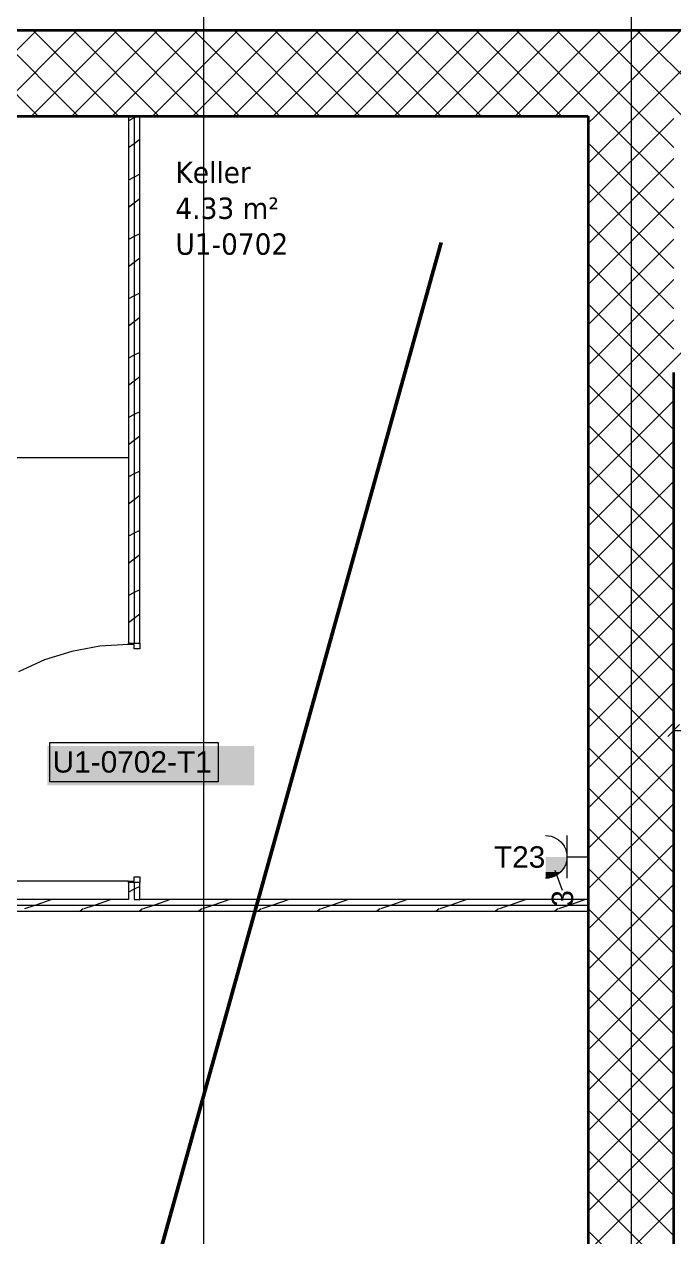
# Model space of a CAD drawing. Extents: x -1132 to 613, y -179 to 712.
# Drawn here: x -479 to -433.4, y 476.8 to 561.9 of the extents above; entities that cross this region are included whole.
import ezdxf
from ezdxf.lldxf.tags import DXFTag

# ---------------------------------------------------------------- set-up
doc = ezdxf.new("R2010")
doc.units = 0
doc.layers.get('0').update_dxf_attribs({"lineweight": 13})
for name, color, linetype, lineweight in [('A-AREA-____-IDEN', 7, 'Continuous', 5), ('A-DETL-GENF-HDLN', 7, '_Verdeckte Linien_', 9), ('A-DOOR-____-IDEN', 7, 'Continuous', 5), ('A-DOOR-FRAM-MCUT', 7, 'Continuous', 9), ('A-DOOR-OPNG-OTLN', 7, 'Continuous', 9), ('A-WALL-____-MCUT', 7, 'Continuous', 35), ('A-WALL-____-PATT', 7, 'Continuous', 35), ('A-WALL-FNSH-MCUT', 7, 'Continuous', 35), ('S-GRID-____-OTLN', 7, 'Continuous', 5)]:
    doc.layers.add(name, color=color, linetype=linetype, lineweight=lineweight)
for name, color, linetype, lineweight, true_color in [('EL01_VVV_Mass', 7, 'Continuous', 13, 0xb2b200), ('EL01_WAN_Kraft', 1, 'Continuous', 13, 0xff0000), ('X_Geometrie', 3, 'Continuous', 50, 0x00ff00)]:
    doc.layers.add(name, color=color, linetype=linetype, lineweight=lineweight, true_color=true_color)
doc.styles.get("Standard").update_dxf_attribs({"font": 'arial.ttf'})
tags = doc.linetypes.add('_Rasterlinie_', pattern=[0.375, 0.2, -0.05, 0.075, -0.05]).pattern_tags.tags
tags[10:11] = [DXFTag(74, 4), DXFTag(75, 0), DXFTag(340, '0'), DXFTag(46, 1.0), DXFTag(50, 0.0), DXFTag(44, 0.0), DXFTag(45, 0.0)]
tags[8:9] = [DXFTag(74, 4), DXFTag(75, 0), DXFTag(340, '0'), DXFTag(46, 1.0), DXFTag(50, 0.0), DXFTag(44, 0.0), DXFTag(45, 0.0)]
tags[6:7] = [DXFTag(74, 4), DXFTag(75, 0), DXFTag(340, '0'), DXFTag(46, 1.0), DXFTag(50, 0.0), DXFTag(44, 0.0), DXFTag(45, 0.0)]
tags[4:5] = [DXFTag(74, 4), DXFTag(75, 0), DXFTag(340, '0'), DXFTag(46, 1.0), DXFTag(50, 0.0), DXFTag(44, 0.0), DXFTag(45, 0.0)]
tags = doc.linetypes.add('_Verdeckte Linien_', pattern=[0.15, 0.1, -0.05]).pattern_tags.tags
tags[6:7] = [DXFTag(74, 4), DXFTag(75, 0), DXFTag(340, '0'), DXFTag(46, 1.0), DXFTag(50, 0.0), DXFTag(44, 0.0), DXFTag(45, 0.0)]
tags[4:5] = [DXFTag(74, 4), DXFTag(75, 0), DXFTag(340, '0'), DXFTag(46, 1.0), DXFTag(50, 0.0), DXFTag(44, 0.0), DXFTag(45, 0.0)]

# ---------------------------------------------------------------- blocks, each defined once
blk = doc.blocks.new('Referenz-A0UNPDE96I', base_point=(-1115.886, -117.372))
at = {"layer": 'A-DETL-GENF-HDLN', "color": 0, "linetype": '_Verdeckte Linien_', "ltscale": 0.13}
for p, q in [((-484.715, 555.478), (-471.715, 555.478)), ((-471.715, 555.478), (-471.715, 531.478)), ((-471.715, 531.478), (-503.715, 531.478))]:
    blk.add_line(p, q, dxfattribs=at)
at = {"layer": 'A-DOOR-____-IDEN', "color": 0, "linetype": 'Continuous', "ltscale": 0.13}
for p, q in [((-477.236, 511.515), (-465.396, 511.515)), ((-477.236, 508.735), (-477.236, 511.515)), ((-465.396, 511.515), (-465.396, 508.735)), ((-465.396, 508.735), (-477.236, 508.735))]:
    blk.add_line(p, q, dxfattribs=at)
at = {"layer": 'A-DOOR-____-IDEN', "color": 7, "linetype": 'Continuous', "ltscale": 0.13, "true_color": 0xffffff}
for points in [[(-477.411, 508.512), (-462.872, 508.512), (-477.411, 511.271)], [(-462.872, 508.512), (-477.411, 511.271), (-462.872, 511.271)]]:
    blk.add_solid(points, dxfattribs=at)
at = {"layer": 'A-DOOR-FRAM-MCUT', "color": 0, "linetype": 'Continuous', "ltscale": 0.13}
for p, q in [((-471.715, 518.478), (-470.915, 518.478)), ((-471.715, 518.378), (-471.715, 518.478)), ((-471.315, 518.378), (-471.715, 518.378)), ((-471.315, 518.078), (-471.315, 518.378)), ((-470.915, 518.478), (-470.915, 518.078)), ((-470.915, 518.078), (-471.315, 518.078)), ((-471.715, 501.778), (-471.315, 501.778)), ((-471.715, 501.678), (-471.715, 501.778)), ((-470.915, 501.678), (-471.715, 501.678)), ((-471.315, 502.078), (-470.915, 502.078)), ((-471.315, 501.778), (-471.315, 502.078)), ((-470.915, 502.078), (-470.915, 501.678))]:
    blk.add_line(p, q, dxfattribs=at)
at = {"layer": 'A-DOOR-OPNG-OTLN', "color": 0, "linetype": 'Continuous', "ltscale": 0.13}
for p, q in [((-471.715, 518.378), (-473.716, 518.257)), ((-475.687, 517.896), (-477.601, 517.3)), ((-473.716, 518.257), (-475.687, 517.896)), ((-477.601, 517.3), (-479.429, 516.477)), ((-471.715, 501.778), (-488.315, 501.778))]:
    blk.add_line(p, q, dxfattribs=at)
at = {"layer": 'A-WALL-____-MCUT', "color": 0, "linetype": 'Continuous', "ltscale": 0.35}
for p, q in [((59.385, 561.478), (-1107.612, 561.478)), ((-503.715, 555.478), (-439.415, 555.478)), ((-439.415, 555.478), (-439.415, 462.878)), ((-433.415, 462.878), (-433.415, 537.478))]:
    blk.add_line(p, q, dxfattribs=at)
at = {"layer": 'A-WALL-____-MCUT', "color": 0, "linetype": 'Continuous', "lineweight": 9, "ltscale": 0.13}
for p, q in [((-471.315, 555.478), (-471.315, 518.478)), ((-471.315, 501.678), (-471.315, 500.478)), ((-471.315, 500.478), (-470.915, 500.478)), ((-439.415, 500.078), (-500.315, 500.078))]:
    blk.add_line(p, q, dxfattribs=at)
at = {"layer": 'A-WALL-____-PATT', "color": 0, "linetype": 'Continuous', "lineweight": 9, "ltscale": 0.13}
for p, q in [((-484.161, 555.478), (-478.161, 561.478)), ((-478.059, 555.478), (-484.059, 561.478)), ((-481.333, 555.478), (-475.333, 561.478)), ((-475.231, 555.478), (-481.231, 561.478)), ((-478.505, 555.478), (-472.505, 561.478)), ((-472.402, 555.478), (-478.402, 561.478)), ((-475.676, 555.478), (-469.676, 561.478)), ((-469.574, 555.478), (-475.574, 561.478)), ((-472.848, 555.478), (-466.848, 561.478)), ((-466.745, 555.478), (-472.745, 561.478)), ((-470.019, 555.478), (-464.019, 561.478)), ((-463.917, 555.478), (-469.917, 561.478)), ((-467.191, 555.478), (-461.191, 561.478)), ((-461.088, 555.478), (-467.088, 561.478)), ((-464.362, 555.478), (-458.362, 561.478)), ((-458.26, 555.478), (-464.26, 561.478)), ((-461.534, 555.478), (-455.534, 561.478)), ((-455.432, 555.478), (-461.432, 561.478)), ((-458.706, 555.478), (-452.706, 561.478)), ((-452.603, 555.478), (-458.603, 561.478)), ((-455.877, 555.478), (-449.877, 561.478)), ((-449.775, 555.478), (-455.775, 561.478)), ((-453.049, 555.478), (-447.049, 561.478)), ((-446.946, 555.478), (-452.946, 561.478)), ((-450.22, 555.478), (-444.22, 561.478)), ((-444.118, 555.478), (-450.118, 561.478)), ((-447.392, 555.478), (-441.392, 561.478)), ((-441.289, 555.478), (-447.289, 561.478)), ((-444.563, 555.478), (-438.563, 561.478)), ((-438.461, 555.478), (-444.461, 561.478)), ((-441.735, 555.478), (-435.735, 561.478)), ((-435.633, 555.478), (-441.633, 561.478)), ((-438.907, 555.478), (-432.907, 561.478)), ((-432.804, 555.478), (-438.804, 561.478)), ((-436.078, 555.478), (-430.078, 561.478)), ((-429.976, 555.478), (-435.976, 561.478)), ((-471.315, 555.35), (-471.715, 555.15)), ((-471.058, 555.478), (-471.315, 555.35)), ((-439.415, 554.97), (-438.907, 555.478)), ((-439.415, 552.142), (-436.078, 555.478)), ((-439.415, 549.313), (-433.415, 555.313)), ((-433.415, 550.432), (-438.461, 555.478)), ((-433.415, 553.26), (-435.633, 555.478)), ((-471.315, 553.533), (-471.715, 553.233)), ((-470.915, 553.833), (-471.315, 553.533)), ((-433.415, 547.603), (-439.415, 553.603)), ((-439.415, 546.485), (-433.415, 552.485)), ((-471.315, 551.185), (-471.715, 550.985)), ((-470.915, 551.385), (-471.315, 551.185)), ((-433.415, 544.775), (-439.415, 550.775)), ((-471.315, 549.368), (-471.715, 549.068)), ((-470.915, 549.668), (-471.315, 549.368)), ((-439.415, 543.657), (-433.415, 549.657)), ((-470.915, 547.22), (-471.315, 547.02)), ((-433.415, 541.947), (-439.415, 547.947)), ((-471.315, 547.02), (-471.715, 546.82)), ((-439.415, 540.828), (-433.415, 546.828)), ((-470.915, 545.503), (-471.315, 545.203)), ((-471.315, 545.203), (-471.715, 544.903)), ((-433.415, 539.118), (-439.415, 545.118)), ((-439.415, 538), (-433.415, 544)), ((-470.915, 543.055), (-471.315, 542.855)), ((-471.315, 542.855), (-471.715, 542.655)), ((-433.415, 536.29), (-439.415, 542.29)), ((-433.415, 538.343), (-429.415, 542.343)), ((-470.915, 541.338), (-471.315, 541.038)), ((-471.315, 541.038), (-471.715, 540.738)), ((-439.415, 535.171), (-433.415, 541.171)), ((-470.915, 538.89), (-471.315, 538.69)), ((-433.415, 533.461), (-439.415, 539.461)), ((-471.315, 538.69), (-471.715, 538.49)), ((-439.415, 532.343), (-433.415, 538.343)), ((-470.915, 537.173), (-471.315, 536.873)), ((-471.315, 536.873), (-471.715, 536.573)), ((-433.415, 530.633), (-439.415, 536.633)), ((-439.415, 529.514), (-433.415, 535.514)), ((-471.315, 534.525), (-471.715, 534.325)), ((-470.915, 534.725), (-471.315, 534.525)), ((-433.415, 527.804), (-439.415, 533.804)), ((-470.915, 533.008), (-471.315, 532.708)), ((-471.315, 532.708), (-471.715, 532.408)), ((-439.415, 526.686), (-433.415, 532.686)), ((-471.315, 530.36), (-471.715, 530.16)), ((-470.915, 530.56), (-471.315, 530.36)), ((-433.415, 524.976), (-439.415, 530.976)), ((-439.415, 523.858), (-433.415, 529.858)), ((-471.315, 528.543), (-471.715, 528.243)), ((-470.915, 528.843), (-471.315, 528.543)), ((-433.415, 522.148), (-439.415, 528.148)), ((-439.415, 521.029), (-433.415, 527.029)), ((-471.315, 526.195), (-471.715, 525.995)), ((-470.915, 526.395), (-471.315, 526.195)), ((-433.415, 519.319), (-439.415, 525.319)), ((-471.315, 524.378), (-471.715, 524.078)), ((-470.915, 524.678), (-471.315, 524.378)), ((-439.415, 518.201), (-433.415, 524.201)), ((-471.315, 522.031), (-471.715, 521.831)), ((-470.915, 522.231), (-471.315, 522.031)), ((-433.415, 516.491), (-439.415, 522.491)), ((-439.415, 515.372), (-433.415, 521.372)), ((-471.315, 520.213), (-471.715, 519.913)), ((-470.915, 520.513), (-471.315, 520.213)), ((-433.415, 513.662), (-439.415, 519.662)), ((-439.415, 512.544), (-433.415, 518.544)), ((-433.415, 510.834), (-439.415, 516.834)), ((-439.415, 509.715), (-433.415, 515.715)), ((-433.415, 508.005), (-439.415, 514.005)), ((-439.415, 506.887), (-433.415, 512.887)), ((-433.415, 505.177), (-439.415, 511.177)), ((-439.415, 504.059), (-433.415, 510.059)), ((-433.415, 502.349), (-439.415, 508.349)), ((-439.415, 501.23), (-433.415, 507.23)), ((-433.415, 499.52), (-439.415, 505.52)), ((-439.415, 498.402), (-433.415, 504.402)), ((-433.415, 496.692), (-439.415, 502.692)), ((-470.915, 501.406), (-471.315, 501.206)), ((-439.415, 495.573), (-433.415, 501.573)), ((-477.089, 500.478), (-478.289, 500.078)), ((-472.925, 500.478), (-474.125, 500.078)), ((-471.315, 501.206), (-471.715, 501.006)), ((-468.76, 500.478), (-469.96, 500.078)), ((-464.595, 500.478), (-465.795, 500.078)), ((-460.43, 500.478), (-461.63, 500.078)), ((-456.266, 500.478), (-457.466, 500.078)), ((-452.101, 500.478), (-453.301, 500.078)), ((-447.936, 500.478), (-449.136, 500.078)), ((-443.772, 500.478), (-444.972, 500.078)), ((-439.607, 500.478), (-440.807, 500.078)), ((-478.289, 500.078), (-479.005, 499.84)), ((-474.881, 499.837), (-475.093, 499.678)), ((-474.125, 500.078), (-474.84, 499.84)), ((-470.715, 499.838), (-470.928, 499.678)), ((-469.96, 500.078), (-470.675, 499.84)), ((-466.55, 499.838), (-466.763, 499.678)), ((-465.795, 500.078), (-466.51, 499.84)), ((-462.385, 499.838), (-462.598, 499.678)), ((-461.63, 500.078), (-462.345, 499.84)), ((-458.219, 499.838), (-458.433, 499.678)), ((-457.466, 500.078), (-458.18, 499.84)), ((-454.054, 499.838), (-454.268, 499.678)), ((-453.301, 500.078), (-454.015, 499.84)), ((-449.889, 499.839), (-450.103, 499.678)), ((-449.136, 500.078), (-449.85, 499.84)), ((-445.724, 499.839), (-445.938, 499.678)), ((-444.972, 500.078), (-445.685, 499.841)), ((-441.558, 499.839), (-441.773, 499.678)), ((-440.807, 500.078), (-441.519, 499.841)), ((-433.415, 493.863), (-439.415, 499.863)), ((-439.415, 492.745), (-433.415, 498.745)), ((-433.415, 491.035), (-439.415, 497.035)), ((-439.415, 489.916), (-433.415, 495.916)), ((-433.415, 488.207), (-439.415, 494.207)), ((-439.415, 487.088), (-433.415, 493.088)), ((-433.415, 485.378), (-439.415, 491.378)), ((-439.415, 484.26), (-433.415, 490.26)), ((-433.415, 482.55), (-439.415, 488.55)), ((-439.415, 481.431), (-433.415, 487.431)), ((-433.415, 479.721), (-439.415, 485.721)), ((-439.415, 478.603), (-433.415, 484.603)), ((-433.415, 476.893), (-439.415, 482.893)), ((-439.415, 475.774), (-433.415, 481.774)), ((-433.415, 474.064), (-439.415, 480.064)), ((-439.415, 472.946), (-433.415, 478.946)), ((-433.415, 471.236), (-439.415, 477.236))]:
    blk.add_line(p, q, dxfattribs=at)
at = {"layer": 'A-WALL-FNSH-MCUT', "color": 0, "linetype": 'Continuous', "lineweight": 9, "ltscale": 0.13}
for p, q in [((-471.715, 555.478), (-471.715, 518.478)), ((-470.915, 518.478), (-470.915, 555.478)), ((-471.715, 518.478), (-470.915, 518.478)), ((-470.915, 501.678), (-471.715, 501.678)), ((-471.715, 501.678), (-471.715, 500.478)), ((-470.915, 500.478), (-470.915, 501.678)), ((-471.715, 500.478), (-500.715, 500.478)), ((-439.415, 500.478), (-470.915, 500.478)), ((-499.915, 499.678), (-439.415, 499.678))]:
    blk.add_line(p, q, dxfattribs=at)
at = {"layer": 'S-GRID-____-OTLN', "color": 0, "linetype": '_Rasterlinie_', "ltscale": 0.13}
for p, q in [((-436.415, 645.662), (-436.415, 244.87)), ((-466.415, -113.603), (-466.415, 631.478))]:
    blk.add_line(p, q, dxfattribs=at)
at = {"layer": 'X_Geometrie', "color": 0, "linetype": 'Continuous', "ltscale": 0.5}
blk.add_line((-518.18, 301.106), (-449.742, 546.604), dxfattribs=at)
at = {"layer": 'A-AREA-____-IDEN', "color": 0, "linetype": 'Continuous', "ltscale": 0.13, "char_height": 1.5, "attachment_point": 1}
for s, insert in [('{\\W0.9;\\fVerdana;Keller}', (-468.403, 552.268)), ('{\\W0.9;\\fVerdana;4.33 m²}', (-468.403, 549.754)), ('{\\W0.9;\\fVerdana;U1-0702}', (-468.403, 547.241))]:
    blk.add_mtext(s, dxfattribs=dict(at, insert=insert))
at = {"layer": 'A-DOOR-____-IDEN', "color": 0, "linetype": 'Continuous', "ltscale": 0.13, "insert": (-477.036, 510.896), "char_height": 1.5, "attachment_point": 1}
blk.add_mtext('{\\fArial;U1-0702-T1}', dxfattribs=at)
blk = doc.blocks.new('Maß-A0UNPFOT6I', base_point=(-433.828, 511.347))
at = {"color": 0, "lineweight": -2}
for p, q in [((-433.415, 511.347), (-433.415, 537.478)), ((-404.395, 511.347), (-404.395, 522.742)), ((-433.001, 512.761), (-433.828, 511.933)), ((-433.415, 512.347), (-404.395, 512.347)), ((-403.981, 512.761), (-404.808, 511.933))]:
    blk.add_line(p, q, dxfattribs=at)
at = {"color": 0, "lineweight": -2, "insert": (-421.556, 515.68), "char_height": 2.5, "attachment_point": 1}
blk.add_mtext('{\\fArial;145}', dxfattribs=at)
blk = doc.blocks.new('Steckdose T23_ AP_ 3-fach-A0UNPG5H6I', base_point=(-446.045, 499.979))
at = {"color": 0, "lineweight": -2}
for p, q in [((-442.413, 504.978), (-442.217, 504.965)), ((-442.217, 504.965), (-442.024, 504.927)), ((-442.024, 504.927), (-441.839, 504.864)), ((-441.839, 504.864), (-441.663, 504.777)), ((-441.663, 504.777), (-441.5, 504.668)), ((-441.5, 504.668), (-441.352, 504.539)), ((-440.913, 504.978), (-440.913, 501.978)), ((-441.352, 504.539), (-441.223, 504.391)), ((-441.223, 504.391), (-441.114, 504.228)), ((-441.114, 504.228), (-441.027, 504.052)), ((-441.027, 504.052), (-440.964, 503.866)), ((-440.964, 503.866), (-440.925, 503.674)), ((-440.964, 503.09), (-441.027, 502.904)), ((-440.925, 503.282), (-440.964, 503.09)), ((-440.925, 503.674), (-440.913, 503.478)), ((-440.913, 503.478), (-440.925, 503.282)), ((-440.913, 503.478), (-439.413, 503.478)), ((-441.663, 502.179), (-441.839, 502.092)), ((-441.766, 502.552), (-441.258, 501.136)), ((-441.5, 502.288), (-441.663, 502.179)), ((-441.352, 502.418), (-441.5, 502.288)), ((-441.223, 502.565), (-441.352, 502.418)), ((-441.114, 502.728), (-441.223, 502.565)), ((-441.027, 502.904), (-441.114, 502.728)), ((-442.217, 501.991), (-442.413, 501.978)), ((-442.024, 502.029), (-442.217, 501.991)), ((-441.839, 502.092), (-442.024, 502.029))]:
    blk.add_line(p, q, dxfattribs=at)
for points in [[(-440.964, 503.09), (-442.413, 503.09), (-440.913, 503.478)], [(-442.413, 503.09), (-440.913, 503.478), (-442.413, 503.478)], [(-441.114, 502.728), (-442.413, 502.728), (-440.964, 503.09)], [(-442.413, 502.728), (-440.964, 503.09), (-442.413, 503.09)], [(-441.352, 502.418), (-442.413, 502.418), (-441.114, 502.728)], [(-442.413, 502.418), (-441.114, 502.728), (-442.413, 502.728)], [(-441.663, 502.179), (-442.413, 502.179), (-441.352, 502.418)], [(-442.413, 502.179), (-441.352, 502.418), (-442.413, 502.418)], [(-442.024, 502.029), (-442.413, 502.029), (-441.663, 502.179)], [(-442.413, 502.029), (-441.663, 502.179), (-442.413, 502.179)], [(-442.413, 501.978), (-442.024, 502.029), (-442.413, 502.029)]]:
    blk.add_solid(points, dxfattribs=at)
at = {"color": 0, "lineweight": -2, "insert": (-446.045, 504.22), "char_height": 1.5, "attachment_point": 1}
blk.add_mtext('{\\fArial;T23}', dxfattribs=at)
at = {"color": 0, "lineweight": -2, "insert": (-441.982, 499.979), "char_height": 1.5, "attachment_point": 1, "rotation": 90}
blk.add_mtext('{\\fArial;3}', dxfattribs=at)

msp = doc.modelspace()

# ---------------------------------------------------------------- block references
at = {"color": 9, "lineweight": 25, "ltscale": 0.25, "true_color": 0xc0c0c0}
msp.add_blockref('Referenz-A0UNPDE96I', (-1115.886, -117.372), dxfattribs=at)
at = {"layer": 'EL01_VVV_Mass', "linetype": 'Continuous', "ltscale": 0.13}
msp.add_blockref('Maß-A0UNPFOT6I', (-433.828, 511.347), dxfattribs=at)
at = {"layer": 'EL01_WAN_Kraft', "color": 1, "linetype": 'Continuous', "ltscale": 0.13, "true_color": 0xff0000}
msp.add_blockref('Steckdose T23_ AP_ 3-fach-A0UNPG5H6I', (-446.045, 499.979), dxfattribs=at)

doc.saveas('drawing.dxf')
